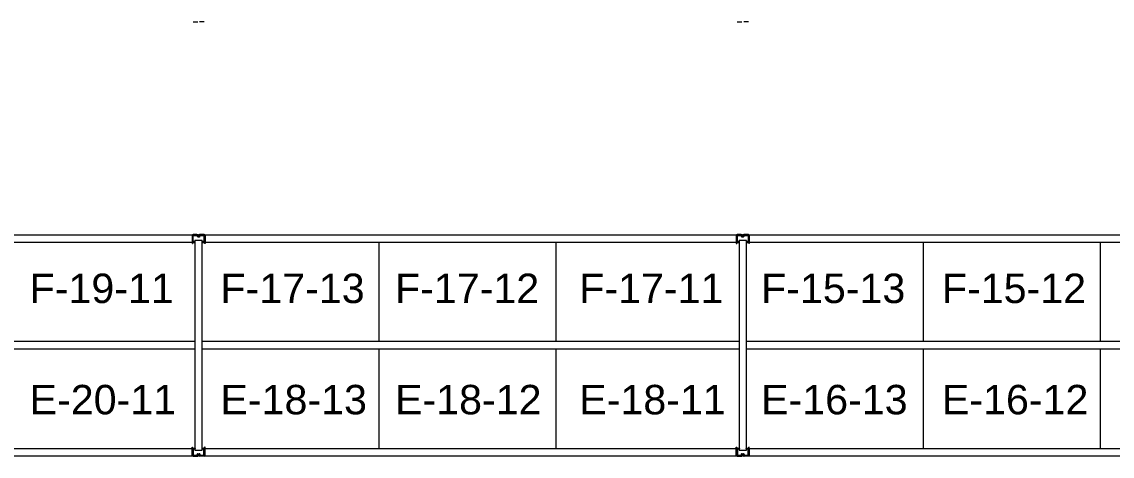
# Model space of a CAD drawing. Header units: inches. Extents: x 2743 to 10591, y -1604 to 5792.
# Drawn here: x 3371.4 to 3667.2, y 3927.9 to 4045.9 of the extents above; entities that cross this region are included whole.
import ezdxf

# ---------------------------------------------------------------- set-up
doc = ezdxf.new("R2010")
doc.units = ezdxf.units.IN
doc.header["$LTSCALE"] = 0.1875
doc.header["$MEASUREMENT"] = 0
for name, color, linetype, lineweight in [('22 Dimension', 7, 'Continuous', 5), ('32 Echelle', 160, 'Continuous', 15), ('33 Poutre', 30, 'Continuous', 15)]:
    doc.layers.add(name, color=color, linetype=linetype, lineweight=lineweight)
doc.styles.add('arial', font='')
doc.styles.get('arial').set_extended_font_data('Arial')

msp = doc.modelspace()

# ---------------------------------------------------------------- hatches: boundary and pattern name
at = {"layer": '32 Echelle'}
for points in [[(3418.33382, 3985.78941), (3418.33382, 3985.97691), (3418.14632, 3985.97691)], [(3418.33382, 3985.78941), (3418.33382, 3985.97691), (3418.14632, 3985.97691)], [(3420.33382, 3985.78941), (3420.33382, 3985.97691), (3420.52132, 3985.97691)], [(3420.33382, 3985.78941), (3420.33382, 3985.97691), (3420.52132, 3985.97691)], [(3565.95882, 3985.78941), (3565.95882, 3985.97691), (3565.77132, 3985.97691)], [(3565.95882, 3985.78941), (3565.95882, 3985.97691), (3565.77132, 3985.97691)], [(3567.95882, 3985.78941), (3567.95882, 3985.97691), (3568.14632, 3985.97691)], [(3567.95882, 3985.78941), (3567.95882, 3985.97691), (3568.14632, 3985.97691)], [(3418.33382, 3930.16441), (3418.33382, 3929.97691), (3418.14632, 3929.97691)], [(3418.33382, 3930.16441), (3418.33382, 3929.97691), (3418.14632, 3929.97691)], [(3420.33382, 3930.16441), (3420.33382, 3929.97691), (3420.52132, 3929.97691)], [(3420.33382, 3930.16441), (3420.33382, 3929.97691), (3420.52132, 3929.97691)], [(3565.95882, 3930.16441), (3565.95882, 3929.97691), (3565.77132, 3929.97691)], [(3565.95882, 3930.16441), (3565.95882, 3929.97691), (3565.77132, 3929.97691)], [(3567.95882, 3930.16441), (3567.95882, 3929.97691), (3568.14632, 3929.97691)], [(3567.95882, 3930.16441), (3567.95882, 3929.97691), (3568.14632, 3929.97691)]]:
    msp.add_hatch(color=256, dxfattribs=at).paths.add_polyline_path(points)

# ---------------------------------------------------------------- linework, layer by layer
at = {"layer": '22 Dimension'}
for p, q in [((3468.33382, 3958.97691), (3468.33382, 3985.97691)), ((3516.33382, 3958.97691), (3516.33382, 3985.97691)), ((3615.95882, 3958.97691), (3615.95882, 3985.97691)), ((3663.95882, 3958.97691), (3663.95882, 3985.97691)), ((3418.33382, 3958.97691), (3272.70882, 3958.97691)), ((3565.95882, 3958.97691), (3420.33382, 3958.97691)), ((3713.58382, 3958.97691), (3567.95882, 3958.97691)), ((3418.33382, 3956.97691), (3272.70882, 3956.97691)), ((3565.95882, 3956.97691), (3420.33382, 3956.97691)), ((3468.33382, 3929.97691), (3468.33382, 3956.97691)), ((3516.33382, 3929.97691), (3516.33382, 3956.97691)), ((3713.58382, 3956.97691), (3567.95882, 3956.97691)), ((3615.95882, 3929.97691), (3615.95882, 3956.97691)), ((3663.95882, 3929.97691), (3663.95882, 3956.97691))]:
    msp.add_line(p, q, dxfattribs=at)
at = {"layer": '32 Echelle', "linetype": 'Continuous', "lineweight": 25}
for p, q in [((3417.70886, 3987.79316), (3417.70886, 3986.16066)), ((3417.70886, 3987.79316), (3417.70886, 3986.16066)), ((3417.79886, 3986.16066), (3417.79886, 3987.79316)), ((3417.79886, 3986.16066), (3417.79886, 3987.79316)), ((3418.82145, 3987.97691), (3417.89261, 3987.97691)), ((3418.82145, 3987.97691), (3417.89261, 3987.97691)), ((3417.89261, 3987.88691), (3418.82145, 3987.88691)), ((3417.89261, 3987.88691), (3418.82145, 3987.88691)), ((3418.9111, 3987.82057), (3418.95501, 3987.67693)), ((3418.9111, 3987.82057), (3418.95501, 3987.67693)), ((3419.04108, 3987.70325), (3418.99717, 3987.84688)), ((3419.04108, 3987.70325), (3418.99717, 3987.84688)), ((3419.5369, 3987.63691), (3419.13073, 3987.63691)), ((3419.5369, 3987.63691), (3419.13073, 3987.63691)), ((3419.13073, 3987.54691), (3419.5369, 3987.54691)), ((3419.13073, 3987.54691), (3419.5369, 3987.54691)), ((3419.67047, 3987.84688), (3419.62655, 3987.70325)), ((3419.67047, 3987.84688), (3419.62655, 3987.70325)), ((3419.71262, 3987.67693), (3419.75653, 3987.82057)), ((3419.71262, 3987.67693), (3419.75653, 3987.82057)), ((3420.77502, 3987.97691), (3419.84619, 3987.97691)), ((3420.77502, 3987.97691), (3419.84619, 3987.97691)), ((3419.84619, 3987.88691), (3420.77502, 3987.88691)), ((3419.84619, 3987.88691), (3420.77502, 3987.88691)), ((3420.86877, 3987.79316), (3420.86877, 3986.16066)), ((3420.86877, 3987.79316), (3420.86877, 3986.16066)), ((3420.95877, 3986.16066), (3420.95877, 3987.79316)), ((3420.95877, 3986.16066), (3420.95877, 3987.79316)), ((3565.33386, 3987.79316), (3565.33386, 3986.16066)), ((3565.33386, 3987.79316), (3565.33386, 3986.16066)), ((3565.42386, 3986.16066), (3565.42386, 3987.79316)), ((3565.42386, 3986.16066), (3565.42386, 3987.79316)), ((3566.44645, 3987.97691), (3565.51761, 3987.97691)), ((3566.44645, 3987.97691), (3565.51761, 3987.97691)), ((3565.51761, 3987.88691), (3566.44645, 3987.88691)), ((3565.51761, 3987.88691), (3566.44645, 3987.88691)), ((3566.5361, 3987.82057), (3566.58001, 3987.67693)), ((3566.5361, 3987.82057), (3566.58001, 3987.67693)), ((3566.66608, 3987.70325), (3566.62217, 3987.84688)), ((3566.66608, 3987.70325), (3566.62217, 3987.84688)), ((3567.1619, 3987.63691), (3566.75573, 3987.63691)), ((3567.1619, 3987.63691), (3566.75573, 3987.63691)), ((3566.75573, 3987.54691), (3567.1619, 3987.54691)), ((3566.75573, 3987.54691), (3567.1619, 3987.54691)), ((3567.29547, 3987.84688), (3567.25155, 3987.70325)), ((3567.29547, 3987.84688), (3567.25155, 3987.70325)), ((3567.33762, 3987.67693), (3567.38153, 3987.82057)), ((3567.33762, 3987.67693), (3567.38153, 3987.82057)), ((3568.40002, 3987.97691), (3567.47119, 3987.97691)), ((3568.40002, 3987.97691), (3567.47119, 3987.97691)), ((3567.47119, 3987.88691), (3568.40002, 3987.88691)), ((3567.47119, 3987.88691), (3568.40002, 3987.88691)), ((3568.49377, 3987.79316), (3568.49377, 3986.16066)), ((3568.49377, 3987.79316), (3568.49377, 3986.16066)), ((3568.58377, 3986.16066), (3568.58377, 3987.79316)), ((3568.58377, 3986.16066), (3568.58377, 3987.79316)), ((3418.30886, 3986.06691), (3417.89261, 3986.06691)), ((3418.30886, 3986.06691), (3417.89261, 3986.06691)), ((3417.89261, 3985.97691), (3418.30886, 3985.97691)), ((3417.89261, 3985.97691), (3418.30886, 3985.97691)), ((3418.30886, 3985.97691), (3418.30886, 3986.06691)), ((3418.30886, 3985.97691), (3418.30886, 3986.06691)), ((3420.77502, 3986.06691), (3420.35877, 3986.06691)), ((3420.35877, 3986.06691), (3420.35877, 3985.97691)), ((3420.77502, 3986.06691), (3420.35877, 3986.06691)), ((3420.35877, 3986.06691), (3420.35877, 3985.97691)), ((3420.35877, 3985.97691), (3420.77502, 3985.97691)), ((3420.35877, 3985.97691), (3420.77502, 3985.97691)), ((3565.93386, 3986.06691), (3565.51761, 3986.06691)), ((3565.93386, 3986.06691), (3565.51761, 3986.06691)), ((3565.51761, 3985.97691), (3565.93386, 3985.97691)), ((3565.51761, 3985.97691), (3565.93386, 3985.97691)), ((3565.93386, 3985.97691), (3565.93386, 3986.06691)), ((3565.93386, 3985.97691), (3565.93386, 3986.06691)), ((3568.40002, 3986.06691), (3567.98377, 3986.06691)), ((3567.98377, 3986.06691), (3567.98377, 3985.97691)), ((3568.40002, 3986.06691), (3567.98377, 3986.06691)), ((3567.98377, 3986.06691), (3567.98377, 3985.97691)), ((3567.98377, 3985.97691), (3568.40002, 3985.97691)), ((3567.98377, 3985.97691), (3568.40002, 3985.97691)), ((3417.70886, 3928.16066), (3417.70886, 3929.79316)), ((3417.70886, 3928.16066), (3417.70886, 3929.79316)), ((3417.79886, 3929.79316), (3417.79886, 3928.16066)), ((3417.79886, 3929.79316), (3417.79886, 3928.16066)), ((3417.89261, 3929.97691), (3418.30886, 3929.97691)), ((3417.89261, 3929.97691), (3418.30886, 3929.97691)), ((3418.30886, 3929.88691), (3417.89261, 3929.88691)), ((3418.30886, 3929.88691), (3417.89261, 3929.88691)), ((3417.89261, 3928.06691), (3418.82145, 3928.06691)), ((3417.89261, 3928.06691), (3418.82145, 3928.06691)), ((3418.30886, 3929.97691), (3418.30886, 3929.88691)), ((3418.30886, 3929.97691), (3418.30886, 3929.88691)), ((3418.9111, 3928.13325), (3418.95501, 3928.27688)), ((3418.9111, 3928.13325), (3418.95501, 3928.27688)), ((3419.04108, 3928.25057), (3418.99717, 3928.10693)), ((3419.04108, 3928.25057), (3418.99717, 3928.10693)), ((3419.13073, 3928.40691), (3419.5369, 3928.40691)), ((3419.13073, 3928.40691), (3419.5369, 3928.40691)), ((3419.5369, 3928.31691), (3419.13073, 3928.31691)), ((3419.5369, 3928.31691), (3419.13073, 3928.31691)), ((3419.67047, 3928.10693), (3419.62655, 3928.25057)), ((3419.67047, 3928.10693), (3419.62655, 3928.25057)), ((3419.71262, 3928.27688), (3419.75653, 3928.13325)), ((3419.71262, 3928.27688), (3419.75653, 3928.13325)), ((3419.84619, 3928.06691), (3420.77502, 3928.06691)), ((3419.84619, 3928.06691), (3420.77502, 3928.06691)), ((3420.35877, 3929.97691), (3420.77502, 3929.97691)), ((3420.35877, 3929.88691), (3420.35877, 3929.97691)), ((3420.35877, 3929.97691), (3420.77502, 3929.97691)), ((3420.35877, 3929.88691), (3420.35877, 3929.97691)), ((3420.77502, 3929.88691), (3420.35877, 3929.88691)), ((3420.77502, 3929.88691), (3420.35877, 3929.88691)), ((3420.86877, 3928.16066), (3420.86877, 3929.79316)), ((3420.86877, 3928.16066), (3420.86877, 3929.79316)), ((3420.95877, 3929.79316), (3420.95877, 3928.16066)), ((3420.95877, 3929.79316), (3420.95877, 3928.16066)), ((3565.33386, 3928.16066), (3565.33386, 3929.79316)), ((3565.33386, 3928.16066), (3565.33386, 3929.79316)), ((3565.42386, 3929.79316), (3565.42386, 3928.16066)), ((3565.42386, 3929.79316), (3565.42386, 3928.16066)), ((3565.51761, 3929.97691), (3565.93386, 3929.97691)), ((3565.51761, 3929.97691), (3565.93386, 3929.97691)), ((3565.93386, 3929.88691), (3565.51761, 3929.88691)), ((3565.93386, 3929.88691), (3565.51761, 3929.88691)), ((3565.51761, 3928.06691), (3566.44645, 3928.06691)), ((3565.51761, 3928.06691), (3566.44645, 3928.06691)), ((3565.93386, 3929.97691), (3565.93386, 3929.88691)), ((3565.93386, 3929.97691), (3565.93386, 3929.88691)), ((3566.5361, 3928.13325), (3566.58001, 3928.27688)), ((3566.5361, 3928.13325), (3566.58001, 3928.27688)), ((3566.66608, 3928.25057), (3566.62217, 3928.10693)), ((3566.66608, 3928.25057), (3566.62217, 3928.10693)), ((3566.75573, 3928.40691), (3567.1619, 3928.40691)), ((3566.75573, 3928.40691), (3567.1619, 3928.40691)), ((3567.1619, 3928.31691), (3566.75573, 3928.31691)), ((3567.1619, 3928.31691), (3566.75573, 3928.31691)), ((3567.29547, 3928.10693), (3567.25155, 3928.25057)), ((3567.29547, 3928.10693), (3567.25155, 3928.25057)), ((3567.33762, 3928.27688), (3567.38153, 3928.13325)), ((3567.33762, 3928.27688), (3567.38153, 3928.13325)), ((3567.47119, 3928.06691), (3568.40002, 3928.06691)), ((3567.47119, 3928.06691), (3568.40002, 3928.06691)), ((3567.98377, 3929.97691), (3568.40002, 3929.97691)), ((3567.98377, 3929.88691), (3567.98377, 3929.97691)), ((3567.98377, 3929.97691), (3568.40002, 3929.97691)), ((3567.98377, 3929.88691), (3567.98377, 3929.97691)), ((3568.40002, 3929.88691), (3567.98377, 3929.88691)), ((3568.40002, 3929.88691), (3567.98377, 3929.88691)), ((3568.49377, 3928.16066), (3568.49377, 3929.79316)), ((3568.49377, 3928.16066), (3568.49377, 3929.79316)), ((3568.58377, 3929.79316), (3568.58377, 3928.16066)), ((3568.58377, 3929.79316), (3568.58377, 3928.16066)), ((3418.82145, 3927.97691), (3417.89261, 3927.97691)), ((3418.82145, 3927.97691), (3417.89261, 3927.97691)), ((3420.77502, 3927.97691), (3419.84619, 3927.97691)), ((3420.77502, 3927.97691), (3419.84619, 3927.97691)), ((3566.44645, 3927.97691), (3565.51761, 3927.97691)), ((3566.44645, 3927.97691), (3565.51761, 3927.97691)), ((3568.40002, 3927.97691), (3567.47119, 3927.97691)), ((3568.40002, 3927.97691), (3567.47119, 3927.97691))]:
    msp.add_line(p, q, dxfattribs=at)
at = {"layer": '32 Echelle'}
for p, q in [((3418.33382, 3985.97691), (3418.14632, 3985.97691)), ((3418.33382, 3985.78941), (3418.14632, 3985.97691)), ((3418.33382, 3985.97691), (3418.14632, 3985.97691)), ((3418.33382, 3985.78941), (3418.14632, 3985.97691)), ((3420.33382, 3986.47691), (3418.33382, 3986.47691)), ((3418.33382, 3986.47691), (3418.33382, 3929.47691)), ((3420.33382, 3986.47691), (3418.33382, 3986.47691)), ((3418.33382, 3986.47691), (3418.33382, 3929.47691)), ((3418.33382, 3985.78941), (3418.33382, 3985.97691)), ((3418.33382, 3985.78941), (3418.33382, 3985.97691)), ((3420.33382, 3929.47691), (3420.33382, 3986.47691)), ((3420.33382, 3929.47691), (3420.33382, 3986.47691)), ((3420.33382, 3985.97691), (3420.52132, 3985.97691)), ((3420.33382, 3985.78941), (3420.33382, 3985.97691)), ((3420.33382, 3985.78941), (3420.52132, 3985.97691)), ((3420.33382, 3985.97691), (3420.52132, 3985.97691)), ((3420.33382, 3985.78941), (3420.33382, 3985.97691)), ((3420.33382, 3985.78941), (3420.52132, 3985.97691)), ((3565.95882, 3985.97691), (3565.77132, 3985.97691)), ((3565.95882, 3985.78941), (3565.77132, 3985.97691)), ((3565.95882, 3985.97691), (3565.77132, 3985.97691)), ((3565.95882, 3985.78941), (3565.77132, 3985.97691)), ((3567.95882, 3986.47691), (3565.95882, 3986.47691)), ((3565.95882, 3986.47691), (3565.95882, 3929.47691)), ((3567.95882, 3986.47691), (3565.95882, 3986.47691)), ((3565.95882, 3986.47691), (3565.95882, 3929.47691)), ((3565.95882, 3985.78941), (3565.95882, 3985.97691)), ((3565.95882, 3985.78941), (3565.95882, 3985.97691)), ((3567.95882, 3929.47691), (3567.95882, 3986.47691)), ((3567.95882, 3929.47691), (3567.95882, 3986.47691)), ((3567.95882, 3985.97691), (3568.14632, 3985.97691)), ((3567.95882, 3985.78941), (3567.95882, 3985.97691)), ((3567.95882, 3985.78941), (3568.14632, 3985.97691)), ((3567.95882, 3985.97691), (3568.14632, 3985.97691)), ((3567.95882, 3985.78941), (3567.95882, 3985.97691)), ((3567.95882, 3985.78941), (3568.14632, 3985.97691)), ((3418.33382, 3930.16441), (3418.14632, 3929.97691)), ((3418.33382, 3930.16441), (3418.14632, 3929.97691)), ((3418.33382, 3929.97691), (3418.14632, 3929.97691)), ((3418.33382, 3929.97691), (3418.14632, 3929.97691)), ((3418.33382, 3930.16441), (3418.33382, 3929.97691)), ((3418.33382, 3930.16441), (3418.33382, 3929.97691)), ((3418.33382, 3929.47691), (3420.33382, 3929.47691)), ((3418.33382, 3929.47691), (3420.33382, 3929.47691)), ((3420.33382, 3930.16441), (3420.33382, 3929.97691)), ((3420.33382, 3930.16441), (3420.52132, 3929.97691)), ((3420.33382, 3930.16441), (3420.33382, 3929.97691)), ((3420.33382, 3930.16441), (3420.52132, 3929.97691)), ((3420.33382, 3929.97691), (3420.52132, 3929.97691)), ((3420.33382, 3929.97691), (3420.52132, 3929.97691)), ((3565.95882, 3930.16441), (3565.77132, 3929.97691)), ((3565.95882, 3930.16441), (3565.77132, 3929.97691)), ((3565.95882, 3929.97691), (3565.77132, 3929.97691)), ((3565.95882, 3929.97691), (3565.77132, 3929.97691)), ((3565.95882, 3930.16441), (3565.95882, 3929.97691)), ((3565.95882, 3930.16441), (3565.95882, 3929.97691)), ((3565.95882, 3929.47691), (3567.95882, 3929.47691)), ((3565.95882, 3929.47691), (3567.95882, 3929.47691)), ((3567.95882, 3930.16441), (3567.95882, 3929.97691)), ((3567.95882, 3930.16441), (3568.14632, 3929.97691)), ((3567.95882, 3930.16441), (3567.95882, 3929.97691)), ((3567.95882, 3930.16441), (3568.14632, 3929.97691)), ((3567.95882, 3929.97691), (3568.14632, 3929.97691)), ((3567.95882, 3929.97691), (3568.14632, 3929.97691))]:
    msp.add_line(p, q, dxfattribs=at)
at = {"layer": '32 Echelle', "linetype": 'Continuous', "lineweight": 25}
for centre, radius, start, end in [((3417.89261, 3987.79316), 0.18375, 90, 180), ((3417.89261, 3987.79316), 0.18375, 90, 180), ((3417.89261, 3987.79316), 0.09375, 90, 180), ((3417.89261, 3987.79316), 0.09375, 90, 180), ((3418.82145, 3987.79316), 0.18375, 17, 90), ((3418.82145, 3987.79316), 0.18375, 17, 90), ((3418.82145, 3987.79316), 0.09375, 17, 90), ((3418.82145, 3987.79316), 0.09375, 17, 90), ((3419.13073, 3987.73066), 0.18375, 197, 270), ((3419.13073, 3987.73066), 0.18375, 197, 270), ((3419.13073, 3987.73066), 0.09375, 197, 270), ((3419.13073, 3987.73066), 0.09375, 197, 270), ((3419.5369, 3987.73066), 0.09375, 270, 343), ((3419.5369, 3987.73066), 0.09375, 270, 343), ((3419.5369, 3987.73066), 0.18375, 270, 343), ((3419.5369, 3987.73066), 0.18375, 270, 343), ((3419.84619, 3987.79316), 0.18375, 90, 163), ((3419.84619, 3987.79316), 0.18375, 90, 163), ((3419.84619, 3987.79316), 0.09375, 90, 163), ((3419.84619, 3987.79316), 0.09375, 90, 163), ((3420.77502, 3987.79316), 0.18375, 0, 90), ((3420.77502, 3987.79316), 0.18375, 0, 90), ((3420.77502, 3987.79316), 0.09375, 0, 90), ((3420.77502, 3987.79316), 0.09375, 0, 90), ((3565.51761, 3987.79316), 0.18375, 90, 180), ((3565.51761, 3987.79316), 0.18375, 90, 180), ((3565.51761, 3987.79316), 0.09375, 90, 180), ((3565.51761, 3987.79316), 0.09375, 90, 180), ((3566.44645, 3987.79316), 0.18375, 17, 90), ((3566.44645, 3987.79316), 0.18375, 17, 90), ((3566.44645, 3987.79316), 0.09375, 17, 90), ((3566.44645, 3987.79316), 0.09375, 17, 90), ((3566.75573, 3987.73066), 0.18375, 197, 270), ((3566.75573, 3987.73066), 0.18375, 197, 270), ((3566.75573, 3987.73066), 0.09375, 197, 270), ((3566.75573, 3987.73066), 0.09375, 197, 270), ((3567.1619, 3987.73066), 0.09375, 270, 343), ((3567.1619, 3987.73066), 0.09375, 270, 343), ((3567.1619, 3987.73066), 0.18375, 270, 343), ((3567.1619, 3987.73066), 0.18375, 270, 343), ((3567.47119, 3987.79316), 0.18375, 90, 163), ((3567.47119, 3987.79316), 0.18375, 90, 163), ((3567.47119, 3987.79316), 0.09375, 90, 163), ((3567.47119, 3987.79316), 0.09375, 90, 163), ((3568.40002, 3987.79316), 0.18375, 0, 90), ((3568.40002, 3987.79316), 0.18375, 0, 90), ((3568.40002, 3987.79316), 0.09375, 0, 90), ((3568.40002, 3987.79316), 0.09375, 0, 90), ((3417.89261, 3986.16066), 0.18375, 180, 270), ((3417.89261, 3986.16066), 0.18375, 180, 270), ((3417.89261, 3986.16066), 0.09375, 180, 270), ((3417.89261, 3986.16066), 0.09375, 180, 270), ((3420.77502, 3986.16066), 0.09375, 270, 0), ((3420.77502, 3986.16066), 0.18375, 270, 0), ((3420.77502, 3986.16066), 0.09375, 270, 0), ((3420.77502, 3986.16066), 0.18375, 270, 0), ((3565.51761, 3986.16066), 0.18375, 180, 270), ((3565.51761, 3986.16066), 0.18375, 180, 270), ((3565.51761, 3986.16066), 0.09375, 180, 270), ((3565.51761, 3986.16066), 0.09375, 180, 270), ((3568.40002, 3986.16066), 0.09375, 270, 0), ((3568.40002, 3986.16066), 0.18375, 270, 0), ((3568.40002, 3986.16066), 0.09375, 270, 0), ((3568.40002, 3986.16066), 0.18375, 270, 0), ((3417.89261, 3929.79316), 0.18375, 90, 180), ((3417.89261, 3929.79316), 0.18375, 90, 180), ((3417.89261, 3928.16066), 0.18375, 180, 270), ((3417.89261, 3928.16066), 0.18375, 180, 270), ((3417.89261, 3929.79316), 0.09375, 90, 180), ((3417.89261, 3929.79316), 0.09375, 90, 180), ((3417.89261, 3928.16066), 0.09375, 180, 270), ((3417.89261, 3928.16066), 0.09375, 180, 270), ((3418.82145, 3928.16066), 0.09375, 270, 343), ((3418.82145, 3928.16066), 0.09375, 270, 343), ((3418.82145, 3928.16066), 0.18375, 270, 343), ((3418.82145, 3928.16066), 0.18375, 270, 343), ((3419.13073, 3928.22316), 0.18375, 90, 163), ((3419.13073, 3928.22316), 0.18375, 90, 163), ((3419.13073, 3928.22316), 0.09375, 90, 163), ((3419.13073, 3928.22316), 0.09375, 90, 163), ((3419.5369, 3928.22316), 0.18375, 17, 90), ((3419.5369, 3928.22316), 0.18375, 17, 90), ((3419.5369, 3928.22316), 0.09375, 17, 90), ((3419.5369, 3928.22316), 0.09375, 17, 90), ((3419.84619, 3928.16066), 0.18375, 197, 270), ((3419.84619, 3928.16066), 0.18375, 197, 270), ((3419.84619, 3928.16066), 0.09375, 197, 270), ((3419.84619, 3928.16066), 0.09375, 197, 270), ((3420.77502, 3929.79316), 0.18375, 0, 90), ((3420.77502, 3929.79316), 0.18375, 0, 90), ((3420.77502, 3929.79316), 0.09375, 0, 90), ((3420.77502, 3929.79316), 0.09375, 0, 90), ((3420.77502, 3928.16066), 0.09375, 270, 0), ((3420.77502, 3928.16066), 0.18375, 270, 0), ((3420.77502, 3928.16066), 0.09375, 270, 0), ((3420.77502, 3928.16066), 0.18375, 270, 0), ((3565.51761, 3929.79316), 0.18375, 90, 180), ((3565.51761, 3929.79316), 0.18375, 90, 180), ((3565.51761, 3928.16066), 0.18375, 180, 270), ((3565.51761, 3928.16066), 0.18375, 180, 270), ((3565.51761, 3929.79316), 0.09375, 90, 180), ((3565.51761, 3929.79316), 0.09375, 90, 180), ((3565.51761, 3928.16066), 0.09375, 180, 270), ((3565.51761, 3928.16066), 0.09375, 180, 270), ((3566.44645, 3928.16066), 0.09375, 270, 343), ((3566.44645, 3928.16066), 0.09375, 270, 343), ((3566.44645, 3928.16066), 0.18375, 270, 343), ((3566.44645, 3928.16066), 0.18375, 270, 343), ((3566.75573, 3928.22316), 0.18375, 90, 163), ((3566.75573, 3928.22316), 0.18375, 90, 163), ((3566.75573, 3928.22316), 0.09375, 90, 163), ((3566.75573, 3928.22316), 0.09375, 90, 163), ((3567.1619, 3928.22316), 0.18375, 17, 90), ((3567.1619, 3928.22316), 0.18375, 17, 90), ((3567.1619, 3928.22316), 0.09375, 17, 90), ((3567.1619, 3928.22316), 0.09375, 17, 90), ((3567.47119, 3928.16066), 0.18375, 197, 270), ((3567.47119, 3928.16066), 0.18375, 197, 270), ((3567.47119, 3928.16066), 0.09375, 197, 270), ((3567.47119, 3928.16066), 0.09375, 197, 270), ((3568.40002, 3929.79316), 0.18375, 0, 90), ((3568.40002, 3929.79316), 0.18375, 0, 90), ((3568.40002, 3929.79316), 0.09375, 0, 90), ((3568.40002, 3929.79316), 0.09375, 0, 90), ((3568.40002, 3928.16066), 0.09375, 270, 0), ((3568.40002, 3928.16066), 0.18375, 270, 0), ((3568.40002, 3928.16066), 0.09375, 270, 0), ((3568.40002, 3928.16066), 0.18375, 270, 0)]:
    msp.add_arc(centre, radius, start, end, dxfattribs=at)
at = {"layer": '33 Poutre'}
for p, q in [((3417.82782, 4045.85791), (3419.08982, 4045.85791)), ((3420.83982, 4045.85791), (3419.57782, 4045.85791)), ((3565.45282, 4045.85791), (3566.71482, 4045.85791)), ((3568.46482, 4045.85791), (3567.20282, 4045.85791)), ((3273.45882, 3987.97691), (3417.58382, 3987.97691)), ((3417.58382, 3987.97691), (3417.58382, 3985.97691)), ((3417.58382, 3987.85191), (3417.58382, 3985.59591)), ((3417.70282, 3987.85191), (3417.70282, 3985.59591)), ((3417.82782, 3988.09591), (3419.08982, 3988.09591)), ((3419.08982, 3987.97691), (3417.82782, 3987.97691)), ((3419.21482, 3987.63691), (3419.21482, 3987.85191)), ((3419.21482, 3987.63691), (3419.33382, 3987.63691)), ((3419.33382, 3987.63691), (3419.33382, 3987.85191)), ((3419.33382, 3987.63691), (3419.33382, 3987.85191)), ((3419.45282, 3987.63691), (3419.33382, 3987.63691)), ((3419.45282, 3987.63691), (3419.45282, 3987.85191)), ((3420.83982, 3988.09591), (3419.57782, 3988.09591)), ((3419.57782, 3987.97691), (3420.83982, 3987.97691)), ((3420.96482, 3987.85191), (3420.96482, 3985.59591)), ((3421.08382, 3987.97691), (3565.20882, 3987.97691)), ((3421.08382, 3987.97691), (3421.08382, 3985.97691)), ((3421.08382, 3987.85191), (3421.08382, 3985.59591)), ((3565.20882, 3987.97691), (3565.20882, 3985.97691)), ((3565.20882, 3987.85191), (3565.20882, 3985.59591)), ((3565.32782, 3987.85191), (3565.32782, 3985.59591)), ((3565.45282, 3988.09591), (3566.71482, 3988.09591)), ((3566.71482, 3987.97691), (3565.45282, 3987.97691)), ((3566.83982, 3987.63691), (3566.83982, 3987.85191)), ((3566.83982, 3987.63691), (3566.95882, 3987.63691)), ((3566.95882, 3987.63691), (3566.95882, 3987.85191)), ((3566.95882, 3987.63691), (3566.95882, 3987.85191)), ((3567.07782, 3987.63691), (3566.95882, 3987.63691)), ((3567.07782, 3987.63691), (3567.07782, 3987.85191)), ((3568.46482, 3988.09591), (3567.20282, 3988.09591)), ((3567.20282, 3987.97691), (3568.46482, 3987.97691)), ((3568.58982, 3987.85191), (3568.58982, 3985.59591)), ((3568.70882, 3987.97691), (3712.83382, 3987.97691)), ((3568.70882, 3987.97691), (3568.70882, 3985.97691)), ((3568.70882, 3987.85191), (3568.70882, 3985.59591)), ((3273.45882, 3985.97691), (3417.58382, 3985.97691)), ((3417.58382, 3985.59591), (3417.70282, 3985.59591)), ((3421.08382, 3985.59591), (3420.96482, 3985.59591)), ((3421.08382, 3985.97691), (3565.20882, 3985.97691)), ((3565.20882, 3985.59591), (3565.32782, 3985.59591)), ((3568.70882, 3985.59591), (3568.58982, 3985.59591)), ((3568.70882, 3985.97691), (3712.83382, 3985.97691)), ((3273.45882, 3929.97691), (3417.58382, 3929.97691)), ((3417.58382, 3928.10191), (3417.58382, 3930.35791)), ((3417.58382, 3930.35791), (3417.70282, 3930.35791)), ((3417.58382, 3927.97691), (3417.58382, 3929.97691)), ((3417.70282, 3928.10191), (3417.70282, 3930.35791)), ((3419.21482, 3928.31691), (3419.21482, 3928.10191)), ((3419.21482, 3928.31691), (3419.33382, 3928.31691)), ((3419.33382, 3928.31691), (3419.33382, 3928.10191)), ((3419.33382, 3928.31691), (3419.33382, 3928.10191)), ((3419.45282, 3928.31691), (3419.33382, 3928.31691)), ((3419.45282, 3928.31691), (3419.45282, 3928.10191)), ((3421.08382, 3930.35791), (3420.96482, 3930.35791)), ((3420.96482, 3928.10191), (3420.96482, 3930.35791)), ((3421.08382, 3928.10191), (3421.08382, 3930.35791)), ((3421.08382, 3929.97691), (3565.20882, 3929.97691)), ((3421.08382, 3927.97691), (3421.08382, 3929.97691)), ((3565.20882, 3928.10191), (3565.20882, 3930.35791)), ((3565.20882, 3930.35791), (3565.32782, 3930.35791)), ((3565.20882, 3927.97691), (3565.20882, 3929.97691)), ((3565.32782, 3928.10191), (3565.32782, 3930.35791)), ((3566.83982, 3928.31691), (3566.83982, 3928.10191)), ((3566.83982, 3928.31691), (3566.95882, 3928.31691)), ((3566.95882, 3928.31691), (3566.95882, 3928.10191)), ((3566.95882, 3928.31691), (3566.95882, 3928.10191)), ((3567.07782, 3928.31691), (3566.95882, 3928.31691)), ((3567.07782, 3928.31691), (3567.07782, 3928.10191)), ((3568.70882, 3930.35791), (3568.58982, 3930.35791)), ((3568.58982, 3928.10191), (3568.58982, 3930.35791)), ((3568.70882, 3928.10191), (3568.70882, 3930.35791)), ((3568.70882, 3929.97691), (3712.83382, 3929.97691)), ((3568.70882, 3927.97691), (3568.70882, 3929.97691)), ((3273.45882, 3927.97691), (3417.58382, 3927.97691)), ((3419.08982, 3927.97691), (3417.82782, 3927.97691)), ((3417.82782, 3927.85791), (3419.08982, 3927.85791)), ((3419.57782, 3927.97691), (3420.83982, 3927.97691)), ((3420.83982, 3927.85791), (3419.57782, 3927.85791)), ((3421.08382, 3927.97691), (3565.20882, 3927.97691)), ((3566.71482, 3927.97691), (3565.45282, 3927.97691)), ((3565.45282, 3927.85791), (3566.71482, 3927.85791)), ((3567.20282, 3927.97691), (3568.46482, 3927.97691)), ((3568.46482, 3927.85791), (3567.20282, 3927.85791)), ((3568.70882, 3927.97691), (3712.83382, 3927.97691))]:
    msp.add_line(p, q, dxfattribs=at)
for centre, radius, start, end in [((3417.82782, 3987.85191), 0.244, 90, 180), ((3417.82782, 3987.85191), 0.125, 90, 180), ((3419.08982, 3987.85191), 0.244, 0, 90), ((3419.08982, 3987.85191), 0.125, 0, 90), ((3419.57782, 3987.85191), 0.244, 90, 180), ((3419.57782, 3987.85191), 0.125, 90, 180), ((3420.83982, 3987.85191), 0.244, 0, 90), ((3420.83982, 3987.85191), 0.125, 0, 90), ((3565.45282, 3987.85191), 0.244, 90, 180), ((3565.45282, 3987.85191), 0.125, 90, 180), ((3566.71482, 3987.85191), 0.244, 0, 90), ((3566.71482, 3987.85191), 0.125, 0, 90), ((3567.20282, 3987.85191), 0.244, 90, 180), ((3567.20282, 3987.85191), 0.125, 90, 180), ((3568.46482, 3987.85191), 0.244, 0, 90), ((3568.46482, 3987.85191), 0.125, 0, 90), ((3417.82782, 3928.10191), 0.244, 180, 270), ((3417.82782, 3928.10191), 0.125, 180, 270), ((3419.08982, 3928.10191), 0.125, 270, 0), ((3419.08982, 3928.10191), 0.244, 270, 0), ((3419.57782, 3928.10191), 0.244, 180, 270), ((3419.57782, 3928.10191), 0.125, 180, 270), ((3420.83982, 3928.10191), 0.244, 270, 0), ((3420.83982, 3928.10191), 0.125, 270, 0), ((3565.45282, 3928.10191), 0.244, 180, 270), ((3565.45282, 3928.10191), 0.125, 180, 270), ((3566.71482, 3928.10191), 0.125, 270, 0), ((3566.71482, 3928.10191), 0.244, 270, 0), ((3567.20282, 3928.10191), 0.244, 180, 270), ((3567.20282, 3928.10191), 0.125, 180, 270), ((3568.46482, 3928.10191), 0.244, 270, 0), ((3568.46482, 3928.10191), 0.125, 270, 0)]:
    msp.add_arc(centre, radius, start, end, dxfattribs=at)

# ---------------------------------------------------------------- texts
at = {"layer": '22 Dimension', "char_height": 8, "attachment_point": 1, "style": 'arial'}
for s, insert in [('{\\fArial Unicode MS|b0|i0|c0|p2;\\C8;F-19-11}', (3373.49369, 3977.45686)), ('{\\fArial Unicode MS|b0|i0|c0|p2;\\C8;F-17-13}', (3425.2548, 3977.45686)), ('{\\fArial Unicode MS|b0|i0|c0|p2;\\C8;F-17-12}', (3472.61083, 3977.45686)), ('{\\fArial Unicode MS|b0|i0|c0|p2;\\C8;F-17-11}', (3522.59104, 3977.45686)), ('{\\fArial Unicode MS|b0|i0|c0|p2;\\C8;F-15-13}', (3571.91895, 3977.45686)), ('{\\fArial Unicode MS|b0|i0|c0|p2;\\C8;F-15-12}', (3620.95972, 3977.45686)), ('{\\fArial Unicode MS|b0|i0|c0|p2;\\C8;E-20-11}', (3373.49369, 3947.23307)), ('{\\fArial Unicode MS|b0|i0|c0|p2;\\C8;E-18-13}', (3425.2548, 3947.23307)), ('{\\fArial Unicode MS|b0|i0|c0|p2;\\C8;E-18-12}', (3472.61083, 3947.23307)), ('{\\fArial Unicode MS|b0|i0|c0|p2;\\C8;E-18-11}', (3522.59104, 3947.23307)), ('{\\fArial Unicode MS|b0|i0|c0|p2;\\C8;E-16-13}', (3571.91895, 3947.23307)), ('{\\fArial Unicode MS|b0|i0|c0|p2;\\C8;E-16-12}', (3620.95972, 3947.23307))]:
    msp.add_mtext_dynamic_manual_height_columns(s, width=68.8901007, gutter_width=5, heights=[0], dxfattribs=dict(at, insert=insert))

doc.saveas('drawing.dxf')
